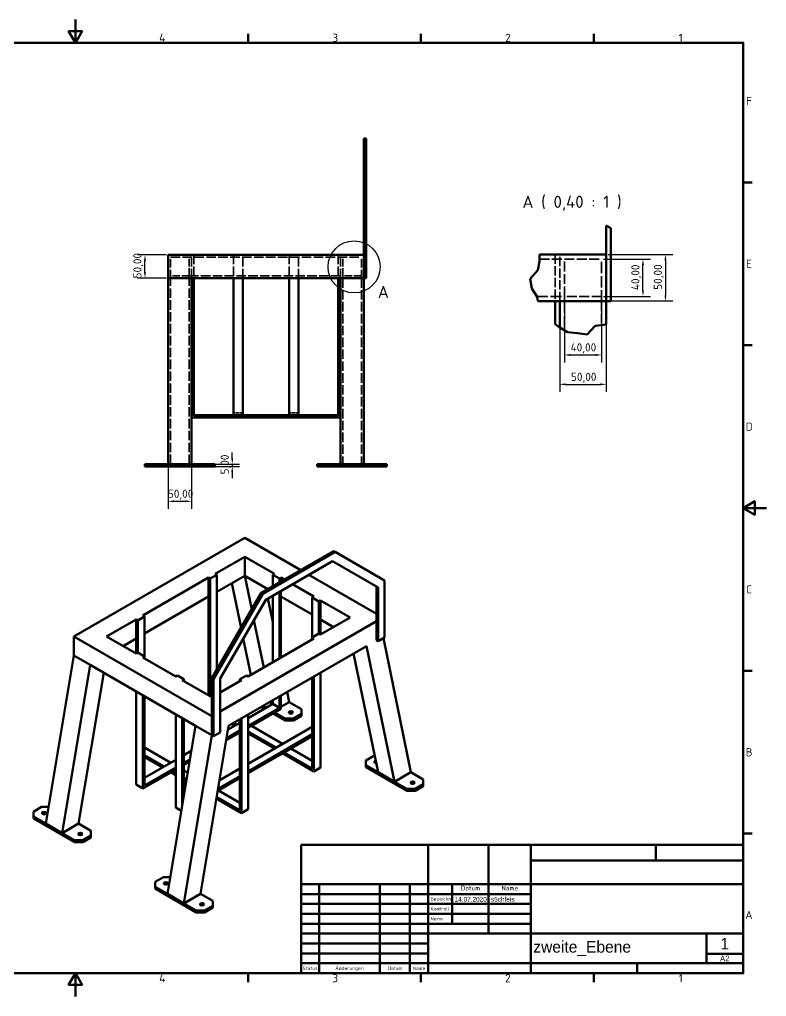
# Model space of a CAD drawing. Header units: millimetres. Extents: x 0 to 2970, y 0 to 2100.
# Drawn here: x 1365 to 2970, y 0 to 2100 of the extents above; entities that cross this region are included whole.
import ezdxf
from ezdxf.enums import TextEntityAlignment as Align

# ---------------------------------------------------------------- set-up
doc = ezdxf.new("R2018")
doc.units = ezdxf.units.MM
doc.header["$LTSCALE"] = 5
doc.linetypes.add('DASHED', pattern=[0.2067, 0.1654, -0.0413])
for name, color, linetype, lineweight in [('Bemaßung (ISO)', 7, 'Continuous', 25), ('Bruchlinie (ISO)', 7, 'Continuous', 50), ('Detailumgrenzung (ISO)', 7, 'Continuous', 25), ('Rahmen (ISO)', 7, 'Continuous', 70), ('Sichtbar (ISO)', 7, 'Continuous', 50), ('Symbol (ISO)', 7, 'Continuous', 25), ('Titel (ISO)', 7, 'Continuous', 50), ('Verdeckt (ISO)', 7, 'DASHED', 35)]:
    doc.layers.add(name, color=color, linetype=linetype, lineweight=lineweight)
doc.styles.add('Bezeichnungstext (DIN)', font='isocpeur.ttf')
doc.styles.add('Notiztext (DIN)', font='isocpeur.ttf')
doc.styles.add('Textstil11', font='isocpeur.ttf')
doc.styles.add('Textstil13', font='isocpeur.ttf')
doc.styles.add('Textstil14', font='isocpeur.ttf')
doc.styles.add('Textstil19', font='isocpeur.ttf')
doc.dimstyles.new('Standard (DIN)', dxfattribs={"dimscale": 5, "dimtxt": 3.5, "dimasz": 2.5, "dimexe": 3.175, "dimexo": 0.8, "dimgap": 0.8, "dimtad": 1, "dimrnd": 1e-08, "dimzin": 0, "dimtxsty": 'Notiztext (DIN)', "dimcen": 0.09, "dimdle": 10, "dimclrd": 256, "dimclre": 256, "dimclrt": 256, "dimadec": 0, "dimazin": 0, "dimtfac": 1, "dimtmove": 0, "dimatfit": 3, "dimfxl": 1, "dimtolj": 1, "dimtzin": 0, "dimlwd": -1, "dimlwe": -1, "dimarcsym": 0})

# ---------------------------------------------------------------- blocks, each defined once
blk = doc.blocks.new('Ränder Vorgaberahmen')
at = {"layer": 'Rahmen (ISO)'}
for p, q in [((371.25, 410), (371.25, 413.9)), ((445.5, 410), (445.5, 413.9)), ((519.75, 410), (519.75, 413.9)), ((584, 350), (587.9, 350)), ((584, 280), (587.9, 280)), ((584, 140), (587.9, 140)), ((584, 70), (587.9, 70)), ((371.25, 10), (371.25, 6.1)), ((445.5, 10), (445.5, 6.1)), ((519.75, 10), (519.75, 6.1))]:
    blk.add_line(p, q, dxfattribs=at)
at = {"layer": 'Rahmen (ISO)', "flags": 128}
for points in [[(297, 420), (297, 410), (294.11, 415), (299.89, 415), (297, 410)], [(10, 10), (10, 410), (584, 410), (584, 10), (10, 10)], [(594, 210), (584, 210), (589, 212.89), (589, 207.11), (584, 210)], [(297, 0), (297, 10), (294.11, 5), (299.89, 5), (297, 10)]]:
    blk.add_lwpolyline(points, dxfattribs=at)
at = {"layer": 'Rahmen (ISO)', "char_height": 3.5, "attachment_point": 7, "style": 'Notiztext (DIN)'}
for s, insert in [('4', (333.03, 410.4)), ('3', (407.45, 410.4)), ('2', (481.7, 410.4)), ('1', (556.3, 410.4)), ('F', (585.23, 383.25)), ('E', (585.23, 313.25)), ('D', (585.05, 243.25)), ('C', (585.23, 173.25)), ('B', (585.05, 103.25)), ('A', (584.88, 33.25)), ('4', (333.03, 6.1)), ('3', (407.45, 6.1)), ('2', (481.7, 6.1)), ('1', (556.3, 6.1))]:
    blk.add_mtext(s, dxfattribs=dict(at, insert=insert))
blk = doc.blocks.new('Schriftfelder DIN')
at = {"layer": 'Titel (ISO)'}
for p, q in [((288.4, 155.08), (98.4, 155.08)), ((98.4, 155.08), (98.4, 99.83)), ((153, 99.83), (153, 155.08)), ((179, 138.08), (179, 155.08)), ((197.2, 99.83), (197.2, 155.08)), ((250.8, 148.33), (250.8, 155.08)), ((288.4, 99.83), (288.4, 155.08)), ((197.2, 148.33), (288.4, 148.33)), ((98.4, 138.08), (288.4, 138.08)), ((106.2, 99.83), (106.2, 138.08)), ((132.2, 99.83), (132.2, 138.08)), ((145.2, 99.83), (145.2, 138.08)), ((163.4, 121.08), (163.4, 138.08)), ((179, 116.83), (179, 138.08)), ((98.4, 133.83), (153, 133.83)), ((153, 133.83), (197.2, 133.83)), ((98.4, 129.58), (153, 129.58)), ((153, 129.58), (197.2, 129.58)), ((98.4, 125.33), (153, 125.33)), ((153, 125.33), (197.2, 125.33)), ((98.4, 121.08), (153, 121.08)), ((153, 121.08), (197.2, 121.08)), ((98.4, 116.83), (153, 116.83)), ((153, 116.83), (288.4, 116.83)), ((272.6, 104.08), (272.6, 116.83)), ((98.4, 112.58), (153, 112.58)), ((153, 108.33), (98.4, 108.33)), ((272.6, 108.22), (288.4, 108.22)), ((98.4, 104.08), (153, 104.08)), ((153, 104.08), (197.2, 104.08)), ((197.2, 104.08), (288.4, 104.08)), ((242.8, 99.83), (242.8, 104.08)), ((98.4, 99.83), (288.4, 99.83))]:
    blk.add_line(p, q, dxfattribs=at)
at = {"layer": 'Titel (ISO)', "style": 'Textstil14'}
for s, p in [('Datum', (171.2, 134.83)), ('Name', (188.1, 134.83))]:
    blk.add_text(s, height=2, dxfattribs=at).set_placement(p, align=Align.BOTTOM_CENTER)
at = {"layer": 'Titel (ISO)', "style": 'Textstil13'}
for s, p in [('Gezeichn', (154, 130.58)), ('Kontroll', (154, 126.33)), ('Norm', (154, 122.08))]:
    blk.add_text(s, height=1.5, dxfattribs=at).set_placement(p, align=Align.BOTTOM_LEFT)
for s, p in [('Status', (102.3, 101.95)), ('Änderungen', (119.2, 101.95)), ('Datum', (138.7, 101.95)), ('Name', (149.1, 101.95))]:
    blk.add_text(s, height=1.5, dxfattribs=at).set_placement(p, align=Align.MIDDLE_CENTER)
at = {"layer": 'Titel (ISO)', "style": 'Textstil14'}
for tag, p in [('ERSTELLUNGSDATUM', (164.4, 130.58)), ('AUTOR', (180, 130.58)), ('KONTROLLDATUM', (164.4, 126.33)), ('KONTROLLIERT_VON', (180, 126.33)), ('GENEHM.DAT._KONSTR.', (164.4, 122.08)), ('KONSTR._GEN._VON', (180, 122.08))]:
    blk.add_attdef(tag, text='', height=2, dxfattribs=at).set_placement(p, align=Align.BOTTOM_LEFT)
at = {"layer": 'Titel (ISO)', "style": 'Textstil11'}
for tag, p in [('TITEL', (198.2, 127.45)), ('BAUTEILNUMMER', (198.2, 110.45))]:
    blk.add_attdef(tag, text='', height=5, dxfattribs=at).set_placement(p, align=Align.MIDDLE_LEFT)
at = {"layer": 'Titel (ISO)'}
for tag, height, style, p in [('Blattnummer', 5, 'Textstil11', (280.5, 112.52)), ('Blattgröße', 2.49, 'Textstil19', (280.5, 106.15))]:
    blk.add_attdef(tag, text='', height=height, dxfattribs=dict(at, style=style)).set_placement(p, align=Align.MIDDLE_CENTER)
blk = doc.blocks.new('*D12')
at = {"layer": 'Bemaßung (ISO)', "transparency": 16777216}
for p, q in [((1822.1, 1156.9), (1822.1, 1169.4)), ((1776.1, 1144.4), (1837.9, 1144.4)), ((1776.1, 1139.4), (1837.9, 1139.4)), ((1822.1, 1144.4), (1822.1, 1139.4)), ((1822.1, 1126.9), (1822.1, 1114.4))]:
    blk.add_line(p, q, dxfattribs=at)
for points in [[(1820, 1156.9), (1824.2, 1156.9), (1822.1, 1144.4)], [(1820, 1126.9), (1824.2, 1126.9), (1822.1, 1139.4)]]:
    blk.add_solid(points, dxfattribs=at)
at = {"layer": 'Defpoints', "color": 0, "transparency": 16777216}
for p in [(1772.1, 1144.4), (1772.1, 1139.4), (1822.1, 1139.4)]:
    blk.add_point(p, dxfattribs=at)
at = {"layer": 'Bemaßung (ISO)', "transparency": 16777216, "insert": (1797.1, 1122.2), "char_height": 17.5, "attachment_point": 1, "rotation": 90, "style": 'Notiztext (DIN)'}
blk.add_mtext('\\A1;5,00', dxfattribs=at)
blk = doc.blocks.new('*D21')
at = {"layer": 'Bemaßung (ISO)', "transparency": 16777216}
for p, q in [((1680.6, 1594.4), (1618.7, 1594.4)), ((1634.6, 1556.9), (1634.6, 1581.9)), ((1680.6, 1544.4), (1618.7, 1544.4))]:
    blk.add_line(p, q, dxfattribs=at)
for points in [[(1632.5, 1581.9), (1636.7, 1581.9), (1634.6, 1594.4)], [(1632.5, 1556.9), (1636.7, 1556.9), (1634.6, 1544.4)]]:
    blk.add_solid(points, dxfattribs=at)
at = {"layer": 'Defpoints', "color": 0, "transparency": 16777216}
for p in [(1634.6, 1594.4), (1684.6, 1594.4), (1684.6, 1544.4)]:
    blk.add_point(p, dxfattribs=at)
at = {"layer": 'Bemaßung (ISO)', "transparency": 16777216, "insert": (1609.6, 1543.6), "char_height": 17.5, "attachment_point": 1, "rotation": 90, "style": 'Notiztext (DIN)'}
blk.add_mtext('\\A1;50,00', dxfattribs=at)
blk = doc.blocks.new('*D23')
at = {"layer": 'Bemaßung (ISO)', "transparency": 16777216}
for p, q in [((1684.6, 1140.4), (1684.6, 1048.5)), ((1734.6, 1140.4), (1734.6, 1048.5)), ((1697.1, 1064.4), (1722.1, 1064.4))]:
    blk.add_line(p, q, dxfattribs=at)
for points in [[(1697.1, 1066.5), (1697.1, 1062.3), (1684.6, 1064.4)], [(1722.1, 1066.5), (1722.1, 1062.3), (1734.6, 1064.4)]]:
    blk.add_solid(points, dxfattribs=at)
at = {"layer": 'Defpoints', "color": 0, "transparency": 16777216}
for p in [(1684.6, 1144.4), (1734.6, 1144.4), (1734.6, 1064.4)]:
    blk.add_point(p, dxfattribs=at)
at = {"layer": 'Bemaßung (ISO)', "transparency": 16777216, "insert": (1683.8, 1089.4), "char_height": 17.5, "attachment_point": 1, "style": 'Notiztext (DIN)'}
blk.add_mtext('\\A1;50,00', dxfattribs=at)
blk = doc.blocks.new('2DDetail0')
at = {"layer": 'Detailumgrenzung (ISO)'}
blk.add_circle((416.79, 313.65), 11.2, dxfattribs=at)
at = {"layer": 'Detailumgrenzung (ISO)', "insert": (426.99, 300.26), "char_height": 5.25, "attachment_point": 7, "style": 'Bezeichnungstext (DIN)'}
blk.add_mtext('A', dxfattribs=at)
blk = doc.blocks.new('*D25')
at = {"layer": 'Bemaßung (ISO)', "transparency": 16777216}
for p, q in [((2525.8, 1491), (2525.8, 1300)), ((2625.8, 1491), (2625.8, 1300)), ((2538.3, 1315.8), (2613.3, 1315.8))]:
    blk.add_line(p, q, dxfattribs=at)
for points in [[(2538.3, 1317.9), (2538.3, 1313.8), (2525.8, 1315.8)], [(2613.3, 1317.9), (2613.3, 1313.8), (2625.8, 1315.8)]]:
    blk.add_solid(points, dxfattribs=at)
at = {"layer": 'Defpoints', "color": 0, "transparency": 16777216}
for p in [(2525.8, 1495), (2625.8, 1495), (2625.8, 1315.8)]:
    blk.add_point(p, dxfattribs=at)
at = {"layer": 'Bemaßung (ISO)', "transparency": 16777216, "insert": (2550, 1340.8), "char_height": 17.5, "attachment_point": 1, "style": 'Notiztext (DIN)'}
blk.add_mtext('\\A1;50,00', dxfattribs=at)
blk = doc.blocks.new('*D26')
at = {"layer": 'Bemaßung (ISO)', "transparency": 16777216}
for p, q in [((2535.8, 1501), (2535.8, 1363.1)), ((2615.8, 1489.9), (2615.8, 1363.1)), ((2548.3, 1379), (2603.3, 1379))]:
    blk.add_line(p, q, dxfattribs=at)
for points in [[(2548.3, 1381.1), (2548.3, 1376.9), (2535.8, 1379)], [(2603.3, 1381.1), (2603.3, 1376.9), (2615.8, 1379)]]:
    blk.add_solid(points, dxfattribs=at)
at = {"layer": 'Defpoints', "color": 0, "transparency": 16777216}
for p in [(2535.8, 1505), (2615.8, 1493.9), (2615.8, 1379)]:
    blk.add_point(p, dxfattribs=at)
at = {"layer": 'Bemaßung (ISO)', "transparency": 16777216, "insert": (2549.1, 1404), "char_height": 17.5, "attachment_point": 1, "style": 'Notiztext (DIN)'}
blk.add_mtext('\\A1;40,00', dxfattribs=at)
blk = doc.blocks.new('*D27')
at = {"layer": 'Bemaßung (ISO)', "transparency": 16777216}
for p, q in [((2619.8, 1585), (2720.6, 1585)), ((2704.7, 1517.5), (2704.7, 1572.5)), ((2619.8, 1505), (2720.6, 1505))]:
    blk.add_line(p, q, dxfattribs=at)
for points in [[(2702.6, 1572.5), (2706.8, 1572.5), (2704.7, 1585)], [(2702.6, 1517.5), (2706.8, 1517.5), (2704.7, 1505)]]:
    blk.add_solid(points, dxfattribs=at)
at = {"layer": 'Defpoints', "color": 0, "transparency": 16777216}
for p in [(2615.8, 1585), (2704.7, 1585), (2615.8, 1505)]:
    blk.add_point(p, dxfattribs=at)
at = {"layer": 'Bemaßung (ISO)', "transparency": 16777216, "insert": (2679.7, 1518.3), "char_height": 17.5, "attachment_point": 1, "rotation": 90, "style": 'Notiztext (DIN)'}
blk.add_mtext('\\A1;40,00', dxfattribs=at)
blk = doc.blocks.new('*D28')
at = {"layer": 'Bemaßung (ISO)', "transparency": 16777216}
for p, q in [((2629.8, 1595), (2768.8, 1595)), ((2752.9, 1582.5), (2752.9, 1507.5)), ((2629.8, 1495), (2768.8, 1495))]:
    blk.add_line(p, q, dxfattribs=at)
for points in [[(2750.8, 1582.5), (2755, 1582.5), (2752.9, 1595)], [(2750.8, 1507.5), (2755, 1507.5), (2752.9, 1495)]]:
    blk.add_solid(points, dxfattribs=at)
at = {"layer": 'Defpoints', "color": 0, "transparency": 16777216}
for p in [(2625.8, 1595), (2625.8, 1495), (2752.9, 1495)]:
    blk.add_point(p, dxfattribs=at)
at = {"layer": 'Bemaßung (ISO)', "transparency": 16777216, "insert": (2727.9, 1519.1), "char_height": 17.5, "attachment_point": 1, "rotation": 90, "style": 'Notiztext (DIN)'}
blk.add_mtext('\\A1;50,00', dxfattribs=at)

msp = doc.modelspace()

# ---------------------------------------------------------------- linework, layer by layer
at = {"layer": 'Bruchlinie (ISO)'}
for p, q in [((2625.796, 1656.413), (2625.951, 1656.482)), ((2625.951, 1656.482), (2635.796, 1651.433)), ((2478.995, 1561.211), (2482.586, 1579.702)), ((2482.586, 1579.702), (2482.212, 1594.952)), ((2462.299, 1542.607), (2478.995, 1561.211)), ((2466.075, 1521.725), (2462.299, 1542.607)), ((2477.477, 1503.653), (2466.075, 1521.725)), ((2479.016, 1494.952), (2477.477, 1503.653)), ((2524.628, 1438.898), (2515.796, 1445.143)), ((2525.796, 1438.206), (2524.628, 1438.898)), ((2542.828, 1428.104), (2525.796, 1438.206)), ((2563.852, 1425.483), (2542.828, 1428.104)), ((2602.294, 1441.715), (2584.504, 1423.044)), ((2620.569, 1443.519), (2602.294, 1441.715)), ((2625.796, 1444.843), (2620.569, 1443.519)), ((2584.504, 1423.044), (2563.852, 1425.483))]:
    msp.add_line(p, q, dxfattribs=at)
at = {"layer": 'Sichtbar (ISO)'}
for p, q in [((2104.575, 1844.409), (2109.575, 1844.409)), ((2104.575, 1844.409), (2104.575, 1694.409)), ((2109.575, 1844.409), (2109.575, 1694.409)), ((2104.575, 1694.409), (2104.575, 1594.409)), ((2104.575, 1694.409), (2109.575, 1694.409)), ((2109.575, 1694.409), (2109.575, 1544.409)), ((2625.796, 1656.413), (2625.796, 1594.952)), ((2635.796, 1651.433), (2635.796, 1494.952)), ((1684.575, 1594.409), (2104.575, 1594.409)), ((1684.575, 1544.409), (1684.575, 1594.409)), ((2104.575, 1544.409), (2104.575, 1594.409)), ((2482.212, 1594.952), (2625.796, 1594.952)), ((2625.796, 1494.952), (2625.796, 1594.952)), ((1684.575, 1144.409), (1684.575, 1544.409)), ((1684.575, 1544.409), (1734.575, 1544.409)), ((1734.575, 1544.409), (2054.575, 1544.409)), ((1734.575, 1144.409), (1734.575, 1544.409)), ((1739.575, 1544.409), (1739.575, 1249.409)), ((1824.575, 1544.409), (1824.575, 1249.409)), ((1844.575, 1544.409), (1844.575, 1249.409)), ((1944.575, 1544.409), (1944.575, 1249.409)), ((1964.575, 1544.409), (1964.575, 1249.409)), ((2049.575, 1544.409), (2049.575, 1249.409)), ((2054.575, 1544.409), (2104.575, 1544.409)), ((2054.575, 1544.409), (2054.575, 1144.409)), ((2104.575, 1544.409), (2109.575, 1544.409)), ((2104.575, 1544.409), (2104.575, 1144.409)), ((2479.016, 1494.952), (2525.796, 1494.952)), ((2515.796, 1494.952), (2515.796, 1445.143)), ((2525.796, 1494.952), (2525.796, 1438.206)), ((2525.796, 1494.952), (2625.796, 1494.952)), ((2625.796, 1494.952), (2635.796, 1494.952)), ((2625.796, 1494.952), (2625.796, 1444.843)), ((2054.575, 1244.409), (1734.575, 1244.409)), ((1824.575, 1249.409), (1739.575, 1249.409)), ((1844.575, 1249.409), (1824.575, 1249.409)), ((1944.575, 1249.409), (1844.575, 1249.409)), ((1964.575, 1249.409), (1944.575, 1249.409)), ((2049.575, 1249.409), (1964.575, 1249.409)), ((1647.075, 1144.409), (1634.575, 1144.409)), ((1634.575, 1144.409), (1634.575, 1139.409)), ((1634.575, 1139.409), (1647.075, 1139.409)), ((1647.075, 1139.409), (1647.075, 1144.409)), ((1684.575, 1144.409), (1647.075, 1144.409)), ((1772.075, 1139.409), (1647.075, 1139.409)), ((1734.575, 1144.409), (1684.575, 1144.409)), ((1772.075, 1144.409), (1734.575, 1144.409)), ((1784.575, 1144.409), (1772.075, 1144.409)), ((1772.075, 1144.409), (1772.075, 1139.409)), ((1772.075, 1139.409), (1784.575, 1139.409)), ((1784.575, 1139.409), (1784.575, 1144.409)), ((2004.575, 1144.409), (2004.575, 1139.409)), ((2017.075, 1144.409), (2004.575, 1144.409)), ((2004.575, 1139.409), (2017.075, 1139.409)), ((2017.075, 1139.409), (2017.075, 1144.409)), ((2054.575, 1144.409), (2017.075, 1144.409)), ((2142.075, 1139.409), (2017.075, 1139.409)), ((2104.575, 1144.409), (2054.575, 1144.409)), ((2142.075, 1144.409), (2104.575, 1144.409)), ((2142.075, 1144.409), (2142.075, 1139.409)), ((2154.575, 1144.409), (2142.075, 1144.409)), ((2142.075, 1139.409), (2154.575, 1139.409)), ((2154.575, 1139.409), (2154.575, 1144.409)), ((1849.093, 986.052), (1481.397, 773.763)), ((1969.301, 916.65), (1849.093, 986.052)), ((1785.453, 908.485), (1849.093, 945.227)), ((1849.093, 904.402), (1849.093, 945.227)), ((1849.093, 945.227), (1912.732, 908.485)), ((2040.012, 957.475), (1884.544, 867.715)), ((2043.547, 955.433), (1888.08, 865.674)), ((2040.012, 957.475), (2043.547, 955.433)), ((2149.613, 894.196), (2043.547, 955.433)), ((1893.938, 852.726), (2037.689, 935.721)), ((2037.689, 935.721), (2135.471, 879.267)), ((1774.847, 898.279), (1788.989, 906.443)), ((1788.989, 906.443), (1785.453, 908.485)), ((1788.989, 906.443), (1788.989, 702.208)), ((1788.989, 869.701), (1849.093, 904.402)), ((1849.093, 904.402), (1898.59, 875.825)), ((1863.981, 832.098), (1849.093, 904.402)), ((1912.732, 908.485), (1909.197, 906.443)), ((1909.197, 906.443), (1909.197, 881.949)), ((1909.197, 906.443), (1923.339, 898.279)), ((2131.935, 822.753), (1986.979, 906.443)), ((1629.89, 818.67), (1771.311, 900.32)), ((1771.311, 900.32), (1774.847, 898.279)), ((1771.311, 859.495), (1771.311, 900.32)), ((1774.847, 898.279), (1774.847, 645.165)), ((1841.018, 792.326), (1821.25, 888.327)), ((1923.339, 898.279), (1926.875, 900.32)), ((1923.339, 898.279), (1923.339, 890.114)), ((1926.875, 900.32), (1926.875, 892.155)), ((1926.875, 900.32), (1933.946, 896.237)), ((1951.623, 886.031), (1997.585, 859.495)), ((2149.613, 771.722), (2149.613, 894.196)), ((1884.544, 867.715), (1778.478, 684.004)), ((1888.08, 865.674), (1782.014, 681.962)), ((1884.544, 867.715), (1888.08, 865.674)), ((1893.988, 878.482), (1894.966, 873.733)), ((1909.197, 861.536), (1909.197, 718.649)), ((1923.339, 869.701), (1923.339, 726.814)), ((1926.875, 871.742), (1926.875, 859.495)), ((2131.935, 881.308), (2131.935, 806.423)), ((2135.471, 879.267), (2135.471, 763.557)), ((1633.425, 779.886), (1771.311, 859.495)), ((1771.311, 859.495), (1771.311, 647.206)), ((1796.156, 683.363), (1893.938, 852.726)), ((1898.723, 855.489), (1909.197, 804.622)), ((1926.875, 859.495), (1926.875, 728.855)), ((1926.875, 859.495), (1994.05, 820.711)), ((1997.585, 859.495), (1994.05, 857.454)), ((1994.05, 857.454), (2008.192, 849.289)), ((1994.05, 857.454), (1994.05, 771.722)), ((2008.192, 849.289), (2011.727, 851.33)), ((2008.192, 849.289), (2008.192, 779.886)), ((2011.727, 851.33), (2011.727, 810.505)), ((2011.727, 851.33), (2075.367, 814.588)), ((1552.108, 773.763), (1615.748, 810.505)), ((1615.748, 810.505), (1619.283, 808.464)), ((1615.748, 769.68), (1615.748, 810.505)), ((1619.283, 808.464), (1633.425, 816.629)), ((1619.283, 808.464), (1619.283, 739.062)), ((1633.425, 816.629), (1629.89, 818.67)), ((1633.425, 816.629), (1633.425, 730.897)), ((1796.156, 612.56), (2131.935, 806.423)), ((1889.663, 707.371), (1868.725, 809.057)), ((2075.367, 814.588), (2011.727, 777.845)), ((2011.727, 810.505), (2011.727, 777.845)), ((2011.727, 810.505), (2040.012, 794.175)), ((2131.935, 765.598), (2131.935, 806.423)), ((2008.192, 779.886), (1994.05, 771.722)), ((2011.727, 777.845), (2008.192, 779.886)), ((1481.397, 773.763), (1778.382, 602.298)), ((1481.397, 732.938), (1481.397, 773.763)), ((1615.748, 737.02), (1552.108, 773.763)), ((1587.463, 753.35), (1615.748, 769.68)), ((1615.748, 769.68), (1615.748, 737.02)), ((1861.821, 691.297), (1845.762, 769.284)), ((1997.585, 769.68), (1856.164, 688.031)), ((1994.05, 771.722), (1997.585, 769.68)), ((1994.05, 771.722), (1994.05, 767.639)), ((2131.935, 765.598), (2135.471, 763.557)), ((2135.471, 763.557), (2149.613, 771.722)), ((2206.182, 481.865), (2146.829, 770.114)), ((1619.283, 739.062), (1615.748, 737.02)), ((1633.425, 730.897), (1619.283, 739.062)), ((1813.737, 581.886), (2110.722, 753.35)), ((2082.88, 737.276), (2135.471, 481.865)), ((2110.722, 753.35), (2170.826, 461.453)), ((1421.293, 371.638), (1481.397, 732.938)), ((1481.397, 732.938), (1516.753, 712.526)), ((1629.89, 728.855), (1633.425, 730.897)), ((1700.6, 688.031), (1629.89, 728.855)), ((1633.425, 730.897), (1633.425, 726.814)), ((1456.649, 351.226), (1516.753, 712.526)), ((1545.912, 695.691), (1492.004, 371.638)), ((1516.753, 712.526), (1743.027, 581.886)), ((2011.727, 696.196), (2011.727, 496.154)), ((1704.136, 690.072), (1700.6, 688.031)), ((1718.278, 681.907), (1704.136, 690.072)), ((1714.742, 679.866), (1718.278, 681.907)), ((1778.382, 643.123), (1714.742, 679.866)), ((1718.278, 681.907), (1718.278, 677.824)), ((1778.478, 684.004), (1778.478, 602.354)), ((1778.478, 684.004), (1782.014, 681.962)), ((1782.014, 681.962), (1782.014, 559.488)), ((1796.156, 567.653), (1796.156, 683.363)), ((1842.022, 679.866), (1796.156, 653.385)), ((1852.628, 690.072), (1838.486, 681.907)), ((1838.486, 681.907), (1838.486, 677.824)), ((1838.486, 681.907), (1842.022, 679.866)), ((1856.164, 688.031), (1852.628, 690.072)), ((1994.05, 685.989), (1994.05, 490.03)), ((1997.585, 688.031), (1997.585, 483.906)), ((1615.748, 655.371), (1615.748, 455.329)), ((1940.044, 654.809), (1944.552, 632.917)), ((1629.89, 647.206), (1629.89, 447.164)), ((1633.425, 645.165), (1633.425, 453.288)), ((1778.478, 643.179), (1778.382, 643.123)), ((1906.192, 627.1), (1904.689, 634.397)), ((1909.197, 637), (1909.197, 628.835)), ((1923.339, 645.165), (1923.339, 620.67)), ((1926.875, 647.206), (1926.875, 618.628)), ((1944.552, 632.917), (1926.875, 622.711)), ((1944.552, 632.917), (1971.069, 617.608)), ((1856.164, 598.216), (1909.197, 628.835)), ((1923.339, 620.67), (1856.164, 581.886)), ((1926.875, 618.628), (1863.249, 581.894)), ((1891.519, 618.628), (1884.448, 622.711)), ((1895.055, 620.67), (1887.984, 624.752)), ((1909.197, 628.835), (1923.339, 620.67)), ((1935.713, 597.195), (1912.732, 610.463)), ((1971.069, 617.608), (1971.069, 607.402)), ((1700.6, 606.381), (1700.6, 406.339)), ((1714.742, 598.216), (1714.742, 411.863)), ((1718.278, 596.175), (1718.278, 433.116)), ((1778.382, 602.298), (1778.478, 602.354)), ((1778.382, 561.474), (1778.382, 602.298)), ((1778.478, 561.529), (1778.478, 602.354)), ((1812.235, 572.854), (1838.486, 588.01)), ((1831.415, 583.927), (1824.344, 588.01)), ((1838.486, 596.175), (1838.486, 400.216)), ((1842.022, 598.216), (1842.022, 394.092)), ((1856.164, 606.381), (1856.164, 402.257)), ((1935.713, 593.113), (1909.197, 608.422)), ((1935.713, 597.195), (1935.713, 593.113)), ((1953.391, 597.195), (1935.713, 597.195)), ((1935.713, 593.113), (1953.391, 593.113)), ((1971.069, 607.402), (1953.391, 597.195)), ((1971.069, 603.319), (1953.391, 593.113)), ((1953.391, 593.113), (1953.391, 597.195)), ((1971.069, 607.402), (1971.069, 603.319)), ((1743.027, 581.886), (1682.923, 220.586)), ((1743.027, 581.886), (1778.382, 561.474)), ((1753.633, 220.586), (1813.737, 581.886)), ((1782.014, 559.488), (1796.156, 567.653)), ((1838.486, 567.597), (1808.478, 550.272)), ((1838.486, 571.68), (1809.23, 554.789)), ((1827.88, 581.886), (1820.809, 585.969)), ((1863.249, 581.894), (1856.164, 577.804)), ((1856.164, 500.236), (1994.05, 579.845)), ((1916.268, 534.938), (1856.164, 569.639)), ((1863.249, 581.894), (1930.425, 543.111)), ((1778.382, 561.474), (1718.278, 200.174)), ((1778.478, 561.529), (1782.014, 559.488)), ((1912.732, 532.896), (1856.164, 565.556)), ((1994.05, 563.515), (1856.164, 483.906)), ((1994.05, 559.432), (1948.102, 532.905)), ((1633.425, 534.938), (1689.994, 502.278)), ((1718.278, 518.608), (1734.011, 527.691)), ((1948.102, 532.905), (1933.946, 524.731)), ((1948.102, 532.905), (1994.05, 506.377)), ((1675.852, 494.113), (1633.425, 518.608)), ((1672.316, 492.071), (1633.425, 514.525)), ((1633.425, 469.618), (1700.6, 508.401)), ((1731.006, 509.626), (1718.278, 502.278)), ((1730.255, 505.11), (1718.278, 498.195)), ((1933.946, 524.731), (1856.164, 479.824)), ((1997.585, 483.906), (1930.41, 522.69)), ((1994.05, 490.03), (1933.946, 524.731)), ((2108.955, 507.381), (2126.632, 517.587)), ((2108.955, 497.175), (2108.955, 507.381)), ((2126.632, 517.587), (2128.116, 517.587)), ((1693.529, 483.906), (1629.89, 447.164)), ((1700.6, 492.071), (1633.425, 453.288)), ((1700.6, 487.989), (1693.529, 483.906)), ((1700.6, 479.824), (1693.529, 483.906)), ((1718.278, 485.948), (1726.297, 481.318)), ((1794.204, 464.464), (1838.486, 490.03)), ((2011.742, 492.08), (1997.585, 483.906)), ((2011.727, 496.171), (2011.742, 496.162)), ((2011.742, 496.162), (2011.727, 496.154)), ((2011.742, 496.162), (2011.742, 492.08)), ((2135.471, 481.865), (2108.955, 497.175)), ((2108.955, 493.092), (2108.955, 497.175)), ((2197.343, 442.061), (2108.955, 493.092)), ((1700.6, 475.742), (1689.994, 481.865)), ((1723.818, 466.419), (1718.278, 469.618)), ((1723.199, 462.694), (1718.278, 465.535)), ((1838.486, 473.7), (1791.198, 446.399)), ((1838.486, 469.618), (1792.524, 443.082)), ((2170.826, 461.453), (2135.471, 481.865)), ((2170.826, 461.453), (2206.182, 481.865)), ((2206.182, 481.865), (2232.698, 466.556)), ((2232.698, 466.556), (2232.698, 456.35)), ((1629.89, 447.164), (1615.748, 455.329)), ((1792.524, 443.082), (1790.447, 441.882)), ((1792.524, 443.082), (1838.486, 416.546)), ((2197.343, 446.144), (2170.826, 461.453)), ((2197.343, 446.144), (2197.343, 442.061)), ((2215.021, 446.144), (2197.343, 446.144)), ((2197.343, 442.061), (2215.021, 442.061)), ((2232.698, 456.35), (2215.021, 446.144)), ((2232.698, 452.267), (2215.021, 442.061)), ((2215.021, 442.061), (2215.021, 446.144)), ((2232.698, 456.35), (2232.698, 452.267)), ((1842.022, 394.092), (1787.713, 425.447)), ((1838.486, 400.216), (1788.333, 429.172)), ((1394.777, 397.154), (1412.454, 407.36)), ((1412.454, 407.36), (1427.236, 407.36)), ((1712.665, 399.374), (1700.6, 406.339)), ((1856.164, 402.257), (1842.022, 394.092)), ((1394.777, 386.948), (1394.777, 397.154)), ((1421.293, 371.638), (1394.777, 386.948)), ((1394.777, 382.865), (1394.777, 386.948)), ((1483.165, 331.834), (1394.777, 382.865)), ((1456.649, 351.226), (1421.293, 371.638)), ((1492.004, 371.638), (1456.649, 351.226)), ((1492.004, 371.638), (1518.52, 356.329)), ((1483.165, 335.916), (1456.649, 351.226)), ((1518.52, 346.123), (1500.843, 335.916)), ((1518.52, 342.04), (1500.843, 331.834)), ((1518.52, 356.329), (1518.52, 346.123)), ((1518.52, 346.123), (1518.52, 342.04)), ((1500.843, 335.916), (1483.165, 335.916)), ((1483.165, 335.916), (1483.165, 331.834)), ((1483.165, 331.834), (1500.843, 331.834)), ((1500.843, 331.834), (1500.843, 335.916)), ((1656.406, 246.102), (1674.084, 256.308)), ((1674.084, 256.308), (1688.865, 256.308)), ((1656.406, 235.896), (1656.406, 246.102)), ((1682.923, 220.586), (1656.406, 235.896)), ((1656.406, 231.813), (1656.406, 235.896)), ((1744.795, 180.782), (1656.406, 231.813)), ((1718.278, 200.174), (1682.923, 220.586)), ((1718.278, 200.174), (1753.633, 220.586)), ((1753.633, 220.586), (1780.15, 205.277)), ((1744.795, 184.865), (1718.278, 200.174)), ((1780.15, 195.071), (1762.472, 184.865)), ((1780.15, 190.988), (1762.472, 180.782)), ((1780.15, 205.277), (1780.15, 195.071)), ((1780.15, 195.071), (1780.15, 190.988)), ((1744.795, 184.865), (1744.795, 180.782)), ((1762.472, 184.865), (1744.795, 184.865)), ((1744.795, 180.782), (1762.472, 180.782)), ((1762.472, 180.782), (1762.472, 184.865))]:
    msp.add_line(p, q, dxfattribs=at)
for centre in [(1948.088, 610.463), (2209.717, 459.412), (1417.758, 394.092), (1495.539, 349.185), (1679.387, 243.04), (1757.169, 198.133)]:
    msp.add_ellipse(centre, major_axis=(4.5, 0), ratio=0.57735027, dxfattribs=at)
for centre, start_param, end_param in [((1948.088, 606.381), 4.04537784, 5.37940012), ((2131.935, 504.319), 5.07313783, 7.72988435), ((2131.935, 500.236), 4.88529994, 5.37940012), ((2209.717, 455.329), 4.04537784, 5.37940012), ((1417.758, 390.009), 4.04537784, 5.37940012), ((1495.539, 345.102), 4.04537784, 5.37940012), ((1679.387, 238.958), 4.04537784, 5.37940012), ((1757.169, 194.05), 4.04537784, 5.37940012)]:
    msp.add_ellipse(centre, major_axis=(-4.5, 0), ratio=0.57735027, start_param=start_param, end_param=end_param, dxfattribs=at)
at = {"layer": 'Verdeckt (ISO)', "ltscale": 1.904597}
for p, q in [((2104.575, 1824.409), (2109.575, 1824.409)), ((2104.575, 1686.125), (2109.575, 1686.125)), ((1734.575, 1249.409), (1739.575, 1249.409)), ((2049.575, 1249.409), (2054.575, 1249.409)), ((1650.075, 1139.409), (1650.075, 1144.409)), ((1659.075, 1139.409), (1659.075, 1144.409)), ((1760.075, 1139.409), (1760.075, 1144.409)), ((1769.075, 1139.409), (1769.075, 1144.409)), ((2020.075, 1139.409), (2020.075, 1144.409)), ((2029.075, 1139.409), (2029.075, 1144.409)), ((2130.075, 1139.409), (2130.075, 1144.409)), ((2139.075, 1139.409), (2139.075, 1144.409))]:
    msp.add_line(p, q, dxfattribs=at)
at = {"layer": 'Verdeckt (ISO)', "ltscale": 22.024858}
for p, q in [((1689.575, 1543.884), (1689.575, 1589.409)), ((2099.575, 1543.884), (2099.575, 1589.409))]:
    msp.add_line(p, q, dxfattribs=at)
at = {"layer": 'Verdeckt (ISO)', "ltscale": 24.794388}
msp.add_line((1689.575, 1589.409), (2099.575, 1589.409), dxfattribs=at)
at = {"layer": 'Verdeckt (ISO)', "ltscale": 19.351717}
for p, q in [((1729.575, 1549.409), (1729.575, 1589.409)), ((2059.575, 1549.409), (2059.575, 1589.409)), ((1729.575, 1549.409), (1689.575, 1549.409)), ((1689.575, 1543.884), (1729.575, 1543.884)), ((2099.575, 1549.409), (2059.575, 1549.409)), ((2059.575, 1543.884), (2099.575, 1543.884))]:
    msp.add_line(p, q, dxfattribs=at)
at = {"layer": 'Verdeckt (ISO)', "ltscale": 24.189648}
for p, q in [((1734.575, 1544.409), (1734.575, 1594.409)), ((1739.575, 1594.409), (1739.575, 1544.409)), ((1824.575, 1594.409), (1824.575, 1544.409)), ((1844.575, 1544.409), (1844.575, 1594.409)), ((1944.575, 1594.409), (1944.575, 1544.409)), ((1964.575, 1544.409), (1964.575, 1594.409)), ((2049.575, 1594.409), (2049.575, 1544.409)), ((2054.575, 1544.409), (2054.575, 1594.409)), ((2515.796, 1594.952), (2515.796, 1494.952)), ((2525.796, 1494.952), (2525.796, 1594.952))]:
    msp.add_line(p, q, dxfattribs=at)
at = {"layer": 'Verdeckt (ISO)', "ltscale": 25.803267}
msp.add_line((2482.457, 1584.952), (2615.796, 1584.952), dxfattribs=at)
at = {"layer": 'Verdeckt (ISO)', "ltscale": 25.80229}
for p, q in [((2535.796, 1504.952), (2535.796, 1584.952)), ((2615.796, 1504.952), (2535.796, 1504.952)), ((2535.796, 1493.901), (2615.796, 1493.901))]:
    msp.add_line(p, q, dxfattribs=at)
at = {"layer": 'Verdeckt (ISO)', "ltscale": 29.36648}
msp.add_line((2615.796, 1493.901), (2615.796, 1584.952), dxfattribs=at)
at = {"layer": 'Verdeckt (ISO)', "ltscale": 24.697292}
for p, q in [((1689.575, 1144.409), (1689.575, 1543.884)), ((1729.575, 1144.409), (1729.575, 1543.884)), ((2059.575, 1543.884), (2059.575, 1144.409)), ((2099.575, 1543.884), (2099.575, 1144.409))]:
    msp.add_line(p, q, dxfattribs=at)
at = {"layer": 'Verdeckt (ISO)', "ltscale": 24.561796}
msp.add_line((1729.575, 1549.409), (2059.575, 1549.409), dxfattribs=at)
at = {"layer": 'Verdeckt (ISO)', "ltscale": 2.104736}
for p, q in [((1729.575, 1549.409), (1729.575, 1543.884)), ((2059.575, 1543.884), (2059.575, 1549.409))]:
    msp.add_line(p, q, dxfattribs=at)
at = {"layer": 'Verdeckt (ISO)', "ltscale": 28.610504}
msp.add_line((2476.658, 1504.952), (2535.796, 1504.952), dxfattribs=at)
at = {"layer": 'Verdeckt (ISO)', "ltscale": 4.209572}
msp.add_line((2535.796, 1493.901), (2535.796, 1504.952), dxfattribs=at)
at = {"layer": 'Verdeckt (ISO)', "ltscale": 30.480104}
msp.add_line((2535.796, 1493.901), (2535.796, 1432.275), dxfattribs=at)
at = {"layer": 'Verdeckt (ISO)', "ltscale": 25.151718}
msp.add_line((2615.796, 1493.901), (2615.796, 1443.048), dxfattribs=at)
at = {"layer": 'Verdeckt (ISO)', "ltscale": 7.618686}
for p, q in [((1844.575, 1254.409), (1824.575, 1254.409)), ((1964.575, 1254.409), (1944.575, 1254.409))]:
    msp.add_line(p, q, dxfattribs=at)

# ---------------------------------------------------------------- block references
at = {"xscale": 5, "yscale": 5, "zscale": 5}
msp.add_blockref('Ränder Vorgaberahmen', (0, 0), dxfattribs=at)
ref = msp.add_blockref('Schriftfelder DIN', (1477.995, -449.14), dxfattribs=dict(xscale=5, yscale=5, zscale=5))
lines = msp.add_mtext('1', dxfattribs={"layer": 'Titel (ISO)', "insert": (2880.5, 113.478), "char_height": 25, "attachment_point": 5, "style": 'Textstil11'})
ref.add_attrib('Blattnummer', '', (2880.5, 113.478)).embed_mtext(lines)
lines = msp.add_mtext('A2', dxfattribs={"layer": 'Titel (ISO)', "insert": (2880.5, 81.603), "char_height": 12.45, "attachment_point": 5, "style": 'Textstil19'})
ref.add_attrib('Blattgröße', '', (2880.5, 81.603)).embed_mtext(lines)
lines = msp.add_mtext('zweite_Ebene', dxfattribs={"layer": 'Titel (ISO)', "insert": (2469, 103.125), "char_height": 25, "attachment_point": 4, "style": 'Textstil11'})
ref.add_attrib('BAUTEILNUMMER', '', (2469, 103.125)).embed_mtext(lines)
lines = msp.add_mtext('14.07.2020', dxfattribs={"layer": 'Titel (ISO)', "insert": (2300, 203.75), "char_height": 10, "attachment_point": 7, "style": 'Textstil14'})
ref.add_attrib('ERSTELLUNGSDATUM', '', (2300, 203.75)).embed_mtext(lines)
lines = msp.add_mtext('s5chfeis', dxfattribs={"layer": 'Titel (ISO)', "insert": (2378, 203.75), "char_height": 10, "attachment_point": 7, "style": 'Textstil14'})
ref.add_attrib('AUTOR', '', (2378, 203.75)).embed_mtext(lines)
at = {"layer": 'Detailumgrenzung (ISO)', "xscale": 5, "yscale": 5, "zscale": 5}
msp.add_blockref('2DDetail0', (0, 0), dxfattribs=at)

# ---------------------------------------------------------------- texts
at = {"layer": 'Symbol (ISO)', "insert": (2445.682, 1688.982), "char_height": 26.25, "attachment_point": 7, "style": 'Bezeichnungstext (DIN)'}
msp.add_mtext('A ( 0,40 : 1 )', dxfattribs=at)

# ---------------------------------------------------------------- dimensions: what is measured, and where the dimension line sits
at = {"layer": 'Bemaßung (ISO)'}
for base, p1, p2, angle, override, picture, middle in [((1634.575, 1594.409), (1684.575, 1544.409), (1684.575, 1594.409), 270, {"dimgap": 0.8, "dimdec": 2, "dimtol": 0, "dimlim": 0, "dimtp": 0, "dimtm": 0, "dimtdec": 2, "dimtofl": 0, "dimatfit": 1}, '*D21', (1634.575, 1569.409)), ((2704.688, 1584.952), (2615.796, 1504.952), (2615.796, 1584.952), 270, {"dimgap": 0.8, "dimdec": 2, "dimlfac": 0.5, "dimtol": 0, "dimlim": 0, "dimtp": 0, "dimtm": 0, "dimtdec": 2, "dimtofl": 0, "dimatfit": 1}, '*D27', (2704.688, 1544.952)), ((2752.925, 1494.952), (2625.796, 1594.952), (2625.796, 1494.952), 270, {"dimgap": 0.8, "dimdec": 2, "dimlfac": 0.5, "dimtol": 0, "dimlim": 0, "dimtp": 0, "dimtm": 0, "dimtdec": 2, "dimtofl": 0, "dimatfit": 1}, '*D28', (2752.925, 1544.952)), ((1822.075, 1139.409), (1772.075, 1144.409), (1772.075, 1139.409), 90, {"dimgap": 0.8, "dimdec": 2, "dimtol": 0, "dimlim": 0, "dimtp": 0, "dimtm": 0, "dimtdec": 2, "dimtofl": 1, "dimatfit": 1}, '*D12', (1822.075, 1141.909))]:
    dim = msp.add_linear_dim(base=base, p1=p1, p2=p2, angle=angle, dimstyle='Standard (DIN)', override=override, dxfattribs=at)
    dim.commit()
    dim.dimension.update_dxf_attribs({"geometry": picture, "text_midpoint": middle, "dimtype": 160})
for base, p1, p2, override, picture, middle in [((2625.796, 1315.845), (2525.796, 1494.952), (2625.796, 1494.952), {"dimgap": 0.8, "dimdec": 2, "dimlfac": 0.5, "dimtol": 0, "dimlim": 0, "dimtp": 0, "dimtm": 0, "dimtdec": 2, "dimtofl": 0, "dimatfit": 1}, '*D25', (2575.796, 1315.845)), ((2615.796, 1378.969), (2535.796, 1504.952), (2615.796, 1493.901), {"dimgap": 0.8, "dimdec": 2, "dimlfac": 0.5, "dimtol": 0, "dimlim": 0, "dimtp": 0, "dimtm": 0, "dimtdec": 2, "dimtofl": 0, "dimatfit": 1}, '*D26', (2575.796, 1378.969)), ((1734.575, 1064.409), (1684.575, 1144.409), (1734.575, 1144.409), {"dimgap": 0.8, "dimdec": 2, "dimtol": 0, "dimlim": 0, "dimtp": 0, "dimtm": 0, "dimtdec": 2, "dimtofl": 0, "dimatfit": 1}, '*D23', (1709.575, 1064.409))]:
    dim = msp.add_linear_dim(base=base, p1=p1, p2=p2, dimstyle='Standard (DIN)', override=override, dxfattribs=at)
    dim.commit()
    dim.dimension.update_dxf_attribs({"geometry": picture, "text_midpoint": middle, "dimtype": 160})

doc.saveas('drawing.dxf')
